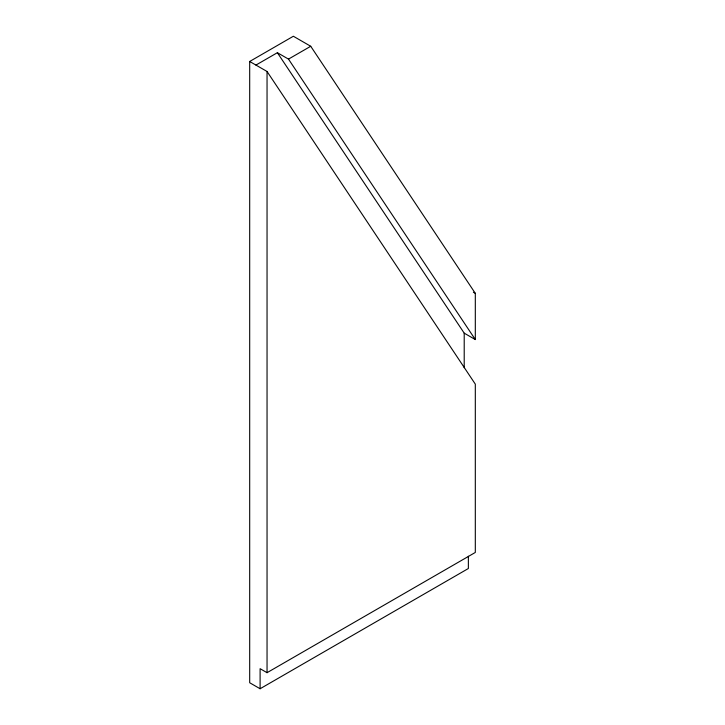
<?xml version="1.0" encoding="UTF-8"?>
<svg xmlns="http://www.w3.org/2000/svg" width="725" height="725" viewBox="0 0 725 725"><rect width="100%" height="100%" fill="white"/><g stroke="black" fill="none" stroke-linecap="round" stroke-linejoin="round"><path stroke-width="1.09" d="M468.368 556.247L468.368 568.509L260.103 688.75L249.69 682.742L249.69 61.471L293.362 36.25L310.726 46.273L475.31 293.344L475.31 339.563L464.208 333.147L277.376 52.698L255.934 65.078M277.376 52.698L288.487 59.106L310.726 46.273M260.103 688.75L260.103 668.686L267.045 672.691L475.31 552.45L475.31 384.132L267.045 71.485L249.69 61.471M473.389 292.229L475.31 293.344M288.487 59.106L475.31 339.563M464.208 333.147L464.208 367.693M267.045 71.485L267.045 672.691"/></g></svg>
